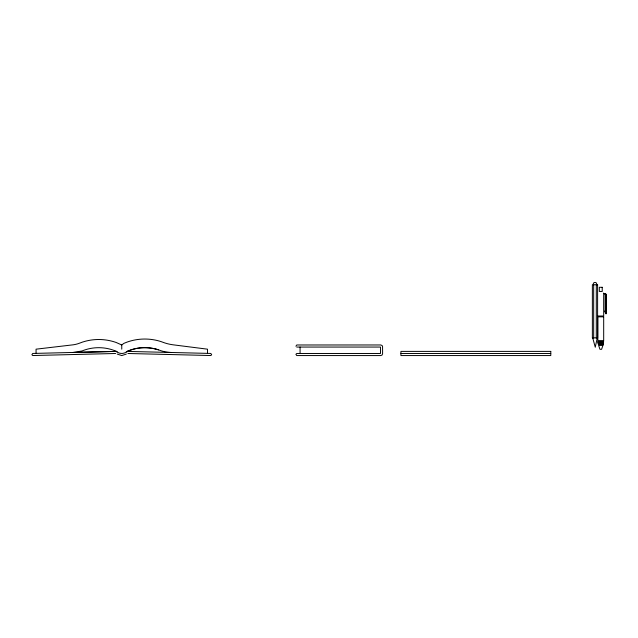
<?xml version="1.0" encoding="UTF-8"?>
<svg xmlns="http://www.w3.org/2000/svg" width="638" height="638" viewBox="0 0 638 638"><rect width="100%" height="100%" fill="white"/><g stroke="black" fill="none" stroke-linecap="round" stroke-linejoin="round"><path stroke-width="0.96" d="M604.593 294.413L605.167 294.987L605.167 310.594L604.545 311.153L605.988 313.856L606.1 294.549A1.037 1.037 0 0 0 605.063 293.512L604.019 293.512L605.199 293.52M606.084 313.681L606.092 294.413M597.256 337.909L595.262 347.231L592.718 337.909M593.196 284.157C593.109 281.821 596.865 281.821 596.777 284.157M121.762 349.146L121.762 344.983L123.884 343.356L127.177 342.056A52.874 52.874 0 0 1 161.239 341.657L163.168 342.367A46.247 46.247 0 0 0 173.297 344.839L207.486 349.177L207.486 353.476M126.412 351.921L127.895 351.41L127.393 351.474M126.308 354.09L121.77 355.557L117.233 354.09M115.653 353.492L32.729 355.533L31.9 354.72L32.729 353.452L73.035 352.455L81.967 350.988A44.229 44.229 0 0 1 116.483 351.394L117.233 352.009A7.752 7.752 0 0 0 126.308 352.009C136.038 346.817 148.112 346.562 158.551 349.871M78.139 352.336L116.483 351.394M73.035 352.455L115.653 351.41L117.129 351.921M597.854 316.009L603.684 316.009L603.684 293.041M597.878 341.442L603.66 341.442M597.902 341.84L603.636 341.84M597.942 342.239L603.596 342.239M597.989 342.638L603.548 342.638M598.045 343.037L603.492 343.037M598.117 343.427L603.42 343.427M598.197 343.826L603.341 343.826M598.284 344.217L603.245 344.217M598.388 344.6L603.149 344.6M296.742 347.064L380.495 347.064L380.495 353.476L296.742 353.476L295.912 354.305L296.742 355.557L380.774 355.573L382.058 355.039L382.593 353.755L382.569 346.498L382.058 345.501L380.774 344.967L296.742 344.983L295.912 346.235M400.927 353.476L550.777 353.476M127.895 353.492L210.811 355.533L211.649 354.72L210.811 353.452L127.058 351.394A44.253 44.253 0 0 1 158.559 349.839L160.609 350.621A37.084 37.084 0 0 0 171.335 352.479M115.653 351.41L116.427 351.554M121.762 344.983L116.212 342.502A52.404 52.404 0 0 0 82.454 342.104L79.152 343.324A28.503 28.503 0 0 1 72.158 344.935L36.063 349.177L36.063 353.372M596.299 284.755L596.299 337.909M593.675 284.755L593.675 337.909M300.075 347.064L300.075 353.476M602.918 345.365L601.602 349.313L599.935 349.313L598.619 345.365L602.918 345.365M597.607 284.755L592.367 284.755L592.367 337.909L597.607 337.909L597.607 284.755M602.224 287.291L599.313 287.291L599.313 291.454L602.224 291.454L602.224 287.291M603.684 316.839L597.854 316.839L597.854 340.644L603.684 340.644L603.684 316.839M550.777 351.394L400.927 351.394L400.927 355.557L550.777 355.557L550.777 351.394"/></g></svg>
